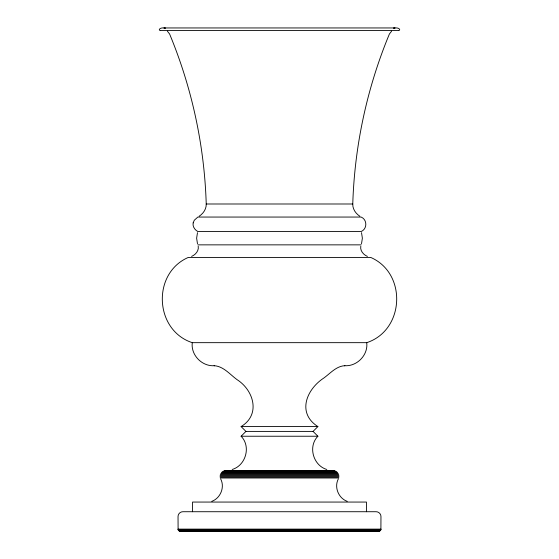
<?xml version="1.0" encoding="UTF-8"?>
<svg xmlns="http://www.w3.org/2000/svg" width="559" height="559" viewBox="0 0 559 559"><rect width="100%" height="100%" fill="white"/><g stroke="black" fill="none" stroke-linecap="round" stroke-linejoin="round"><path stroke-width="0.84" d="M167.379 31.164L169.58 33.966C191.961 87.805 204.44 145.71 206.229 203.993C206.453 209.031 203.245 213.608 199.144 216.256M192.268 342.667L366.732 342.667C404.597 330.264 407.273 273.337 370.736 257.44L188.264 257.44C151.727 273.337 154.403 330.264 192.268 342.667C190.71 355.154 202.169 366.746 214.635 365.691L214.125 365.691C223.516 366.292 229.931 374.46 237.037 379.631C253.793 390.336 260.899 414.666 241.104 426.573L245.932 431.401L313.068 431.401L317.896 436.237C307.778 446.48 313.18 465.493 326.805 469.483M359.856 216.256C355.755 213.608 352.547 209.031 352.771 203.993C354.56 145.71 367.039 87.805 389.42 33.966L391.621 31.164M360.786 246.17C359.926 250.705 363.441 254.792 367.438 256.413M379.03 531.05L380.204 530.652L380.896 529.618L380.965 516.558C381.014 513.973 378.716 511.667 376.13 511.723L182.87 511.723C180.284 511.667 177.986 513.973 178.035 516.558L178.104 529.618L178.796 530.652L179.97 531.05M197.481 232.635L196.635 238.197L197.481 243.766M361.519 243.766L362.365 238.197L361.519 232.635M338.356 478.881C333.933 487.113 338.509 498.272 347.251 501.374M232.195 469.483C245.82 465.493 251.222 446.48 241.104 436.237L245.932 431.401M313.068 431.401L317.896 426.573C296.668 413.066 306.479 389.302 323.871 377.996C330.355 373.314 336.315 366.096 344.875 365.691L344.365 365.691C356.831 366.746 368.29 355.154 366.732 342.667M191.562 256.413C195.559 254.792 199.074 250.705 198.214 246.17M211.749 501.374C220.491 498.272 225.067 487.113 220.644 478.881M398.951 30.612C401.446 29.243 397.323 27.559 395.94 27.95L163.06 27.95C161.677 27.559 157.554 29.243 160.049 30.612M393.627 28.16L394.78 27.978M393.871 27.978L395.024 27.95M160.545 30.549L398.455 30.549M206.229 203.993L352.771 203.993M197.844 244.856L361.156 244.856M241.104 426.573L317.896 426.573M241.104 436.237L317.896 436.237M225.633 470.608L333.367 470.608M224.676 470.699L334.324 470.699M223.747 470.951L335.253 470.951M222.873 471.356L336.127 471.356M222.084 471.908L336.916 471.908M221.399 472.579L337.601 472.579M220.833 473.354L338.167 473.354M220.407 474.221L338.593 474.221M220.134 475.143L338.866 475.143M220.022 476.093L338.978 476.093M220.071 477.058L338.929 477.058M220.281 477.994L338.719 477.994M178.035 529.114L380.965 529.114M178.104 529.618L380.896 529.618M178.181 529.855L380.819 529.855M178.293 530.086L380.707 530.086M178.44 530.295L380.56 530.295M178.6 530.484L380.399 530.484M178.796 530.652L380.204 530.652M179.006 530.791L379.994 530.791M179.229 530.903L379.771 530.903M179.467 530.987L379.533 530.987M163.976 27.95L165.129 27.978M164.22 27.978L165.373 28.16M366.466 511.723L366.466 502.059L192.534 502.059L192.534 511.723M193.155 222.901C192.401 226.472 194.798 229.903 197.844 231.545L361.156 231.545C367.368 228.911 367.368 219.687 361.156 217.053L197.844 217.053L194.287 220.246L193.155 222.901"/></g></svg>
